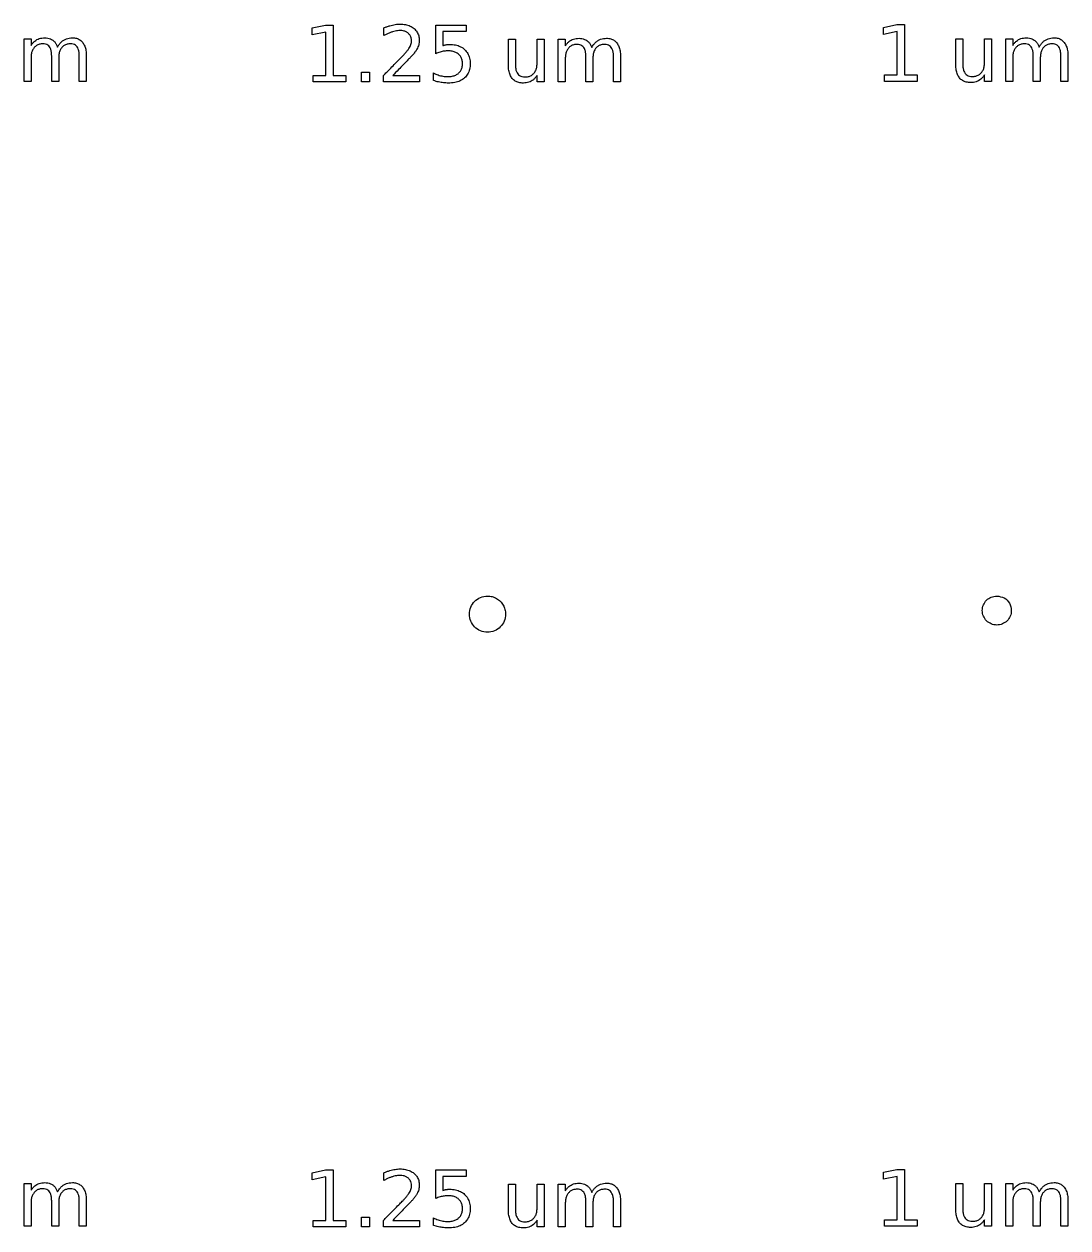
# Model space of a CAD drawing. Extents: x 1 to 50643, y 2 to 54380.
# Drawn here: x 48589 to 49610, y 25799 to 26976 of the extents above; entities that cross this region are included whole.
import ezdxf

# ---------------------------------------------------------------- set-up
doc = ezdxf.new("R2010")
doc.units = 0
doc.layers.add('Layer_1', color=7, linetype='CONTINUOUS')

msp = doc.modelspace()

# ---------------------------------------------------------------- linework, layer by layer
at = {"layer": 'Layer_1', "color": 7}
for points in [[(48871.886364, 26925.77228), (48884.163498, 26925.77228), (48884.163498, 26968.147079), (48870.807468, 26965.46894), (48870.807468, 26972.314392), (48884.089067, 26974.992531), (48891.604162, 26974.992531), (48891.604162, 26925.77228), (48903.881269, 26925.77228), (48903.881269, 26919.447876), (48871.886364, 26919.447876)], [(49430.339995, 26926.25417), (49442.617129, 26926.25417), (49442.617129, 26968.628968), (49429.261099, 26965.950829), (49429.261099, 26972.796282), (49442.542697, 26975.474421), (49450.057793, 26975.474421), (49450.057793, 26926.25417), (49462.3349, 26926.25417), (49462.3349, 26919.929766), (49430.339995, 26919.929766)], [(48919.060242, 26928.897495), (48926.910159, 26928.897495), (48926.910159, 26919.447876), (48919.060242, 26919.447876)], [(49042.315574, 26417.02762)], [(49540.122802, 26417.027622)], [(48871.886364, 25806.824073), (48884.163498, 25806.824073), (48884.163498, 25849.198872), (48870.807468, 25846.520733), (48870.807468, 25853.366186), (48884.089067, 25856.044325), (48891.604162, 25856.044325), (48891.604162, 25806.824073), (48903.881269, 25806.824073), (48903.881269, 25800.49967), (48871.886364, 25800.49967)], [(49430.339995, 25807.334309), (49442.617129, 25807.334309), (49442.617129, 25849.709108), (49429.261099, 25847.030969), (49429.261099, 25853.876422), (49442.542697, 25856.554561), (49450.057793, 25856.554561), (49450.057793, 25807.334309), (49462.3349, 25807.334309), (49462.3349, 25801.009906), (49430.339995, 25801.009906)], [(48919.060242, 25809.949289), (48926.910159, 25809.949289), (48926.910159, 25800.49967), (48919.060242, 25800.49967)]]:
    msp.add_lwpolyline(points, close=True, dxfattribs=at)
for points in [[(48941.08456, 26964.723812), (48941.08456, 26972.313312)], [(48991.830055, 26974.992531), (49021.33232, 26974.992531), (49021.33232, 26968.667858), (48998.712683, 26968.667858), (48998.712683, 26955.051465)], [(48991.830055, 26947.087242), (48991.830055, 26974.992531)], [(48596.278815, 26943.4793), (48596.278815, 26919.929766), (48589.396187, 26919.929766), (48589.396187, 26961.597504), (48596.278815, 26961.597504), (48596.278815, 26955.124075)], [(49062.776897, 26935.891703), (49062.776897, 26961.115614), (49069.622323, 26961.115614), (49069.622323, 26936.151958)], [(49090.828296, 26937.491297), (49090.828296, 26961.115614), (49097.673722, 26961.115614), (49097.673722, 26919.447876), (49090.828296, 26919.447876), (49090.828296, 26925.846792)], [(49118.395822, 26942.99741), (49118.395822, 26919.447876), (49111.513194, 26919.447876), (49111.513194, 26961.115614), (49118.395822, 26961.115614), (49118.395822, 26954.642185)], [(49500.059132, 26936.373593), (49500.059132, 26961.597504), (49506.904558, 26961.597504), (49506.904558, 26936.633848)], [(49528.110531, 26937.973187), (49528.110531, 26961.597504), (49534.955957, 26961.597504), (49534.955957, 26919.929766), (49528.110531, 26919.929766), (49528.110531, 26926.328682)], [(49555.678057, 26943.4793), (49555.678057, 26919.929766), (49548.795429, 26919.929766), (49548.795429, 26961.597504), (49555.678057, 26961.597504), (49555.678057, 26955.124075)], [(48623.251318, 26943.4793), (48623.251318, 26919.929766), (48616.36869, 26919.929766), (48616.36869, 26944.855896)], [(48622.097964, 26953.598994), (48622.098072, 26953.598724)], [(48650.223822, 26945.079164), (48650.223822, 26919.929766), (48643.341194, 26919.929766), (48643.341194, 26944.855896)], [(49145.368325, 26942.99741), (49145.368325, 26919.447876), (49138.485697, 26919.447876), (49138.485697, 26944.374006)], [(49144.214971, 26953.117104), (49144.215079, 26953.116834)], [(49172.340829, 26944.597274), (49172.340829, 26919.447876), (49165.458201, 26919.447876), (49165.458201, 26944.374006)], [(49582.65056, 26943.4793), (49582.65056, 26919.929766), (49575.767932, 26919.929766), (49575.767932, 26944.855896)], [(49581.497205, 26953.598994), (49581.497313, 26953.598724)], [(49609.623063, 26945.079164), (49609.623063, 26919.929766), (49602.740435, 26919.929766), (49602.740435, 26944.855896)], [(49062.776951, 26935.892513), (49062.776897, 26935.891703)], [(49500.059186, 26936.374403), (49500.059132, 26936.373593)], [(48949.753037, 26925.77228), (48975.981412, 26925.77228), (48975.981412, 26919.447876), (48940.712617, 26919.447876), (48940.712617, 26925.77228)], [(48949.752983, 26925.77039), (48949.753037, 26925.77228)], [(48989.486251, 26920.748879), (48989.486251, 26928.301123)], [(48941.08456, 25845.775606), (48941.08456, 25853.365106)], [(48991.830055, 25856.044325), (49021.33232, 25856.044325), (49021.33232, 25849.719651), (48998.712683, 25849.719651), (48998.712683, 25836.103259)], [(48991.830055, 25828.139035), (48991.830055, 25856.044325)], [(48596.278815, 25824.55944), (48596.278815, 25801.009906), (48589.396187, 25801.009906), (48589.396187, 25842.677644), (48596.278815, 25842.677644), (48596.278815, 25836.204215)], [(49062.776897, 25816.943497), (49062.776897, 25842.167408), (49069.622323, 25842.167408), (49069.622323, 25817.203751)], [(49090.828296, 25818.543091), (49090.828296, 25842.167408), (49097.673722, 25842.167408), (49097.673722, 25800.49967), (49090.828296, 25800.49967), (49090.828296, 25806.898586)], [(49118.395822, 25824.049204), (49118.395822, 25800.49967), (49111.513194, 25800.49967), (49111.513194, 25842.167408), (49118.395822, 25842.167408), (49118.395822, 25835.693979)], [(49500.059132, 25817.453733), (49500.059132, 25842.677644), (49506.904558, 25842.677644), (49506.904558, 25817.713988)], [(49528.110531, 25819.053327), (49528.110531, 25842.677644), (49534.955957, 25842.677644), (49534.955957, 25801.009906), (49528.110531, 25801.009906), (49528.110531, 25807.408822)], [(49555.678057, 25824.55944), (49555.678057, 25801.009906), (49548.795429, 25801.009906), (49548.795429, 25842.677644), (49555.678057, 25842.677644), (49555.678057, 25836.204215)], [(48622.097964, 25834.679134), (48622.098072, 25834.678864)], [(49144.214971, 25834.168897), (49144.215079, 25834.168627)], [(49581.497205, 25834.679134), (49581.497313, 25834.678864)], [(48623.251318, 25824.55944), (48623.251318, 25801.009906), (48616.36869, 25801.009906), (48616.36869, 25825.936036)], [(48650.223822, 25826.159304), (48650.223822, 25801.009906), (48643.341194, 25801.009906), (48643.341194, 25825.936036)], [(49062.776951, 25816.944307), (49062.776897, 25816.943497)], [(49145.368325, 25824.049204), (49145.368325, 25800.49967), (49138.485697, 25800.49967), (49138.485697, 25825.4258)], [(49172.340829, 25825.649068), (49172.340829, 25800.49967), (49165.458201, 25800.49967), (49165.458201, 25825.4258)], [(49500.059186, 25817.454543), (49500.059132, 25817.453733)], [(49582.65056, 25824.55944), (49582.65056, 25801.009906), (49575.767932, 25801.009906), (49575.767932, 25825.936036)], [(49609.623063, 25826.159304), (49609.623063, 25801.009906), (49602.740435, 25801.009906), (49602.740435, 25825.936036)], [(48949.753037, 25806.824073), (48975.981412, 25806.824073), (48975.981412, 25800.49967), (48940.712617, 25800.49967), (48940.712617, 25806.824073)], [(48949.752983, 25806.822183), (48949.753037, 25806.824073)], [(48989.486251, 25801.800673), (48989.486251, 25809.352917)]]:
    msp.add_lwpolyline(points, dxfattribs=at)
for points, knots in [([(48941.08456, 26972.313312), (48942.067785, 26972.694222), (48943.975039, 26973.433109), (48946.804511, 26974.360529), (48948.665846, 26974.836035), (48949.566944, 26975.066234)], [0, 0, 0, 0, 3.163082, 6.135724, 8.925285, 8.925285, 8.925285, 8.925285]), ([(48949.455337, 26968.44405), (48948.561603, 26968.137366), (48946.704794, 26967.500203), (48943.911774, 26966.243207), (48942.049853, 26965.242578), (48941.08456, 26964.723812)], [0, 0, 0, 0, 2.833572, 5.886987, 9.174231, 9.174231, 9.174231, 9.174231]), ([(48965.006334, 26966.881982), (48964.275606, 26967.444236), (48962.787853, 26968.588978), (48959.969372, 26969.491433), (48957.173827, 26969.740682), (48954.487189, 26969.571343), (48951.97959, 26969.165781), (48950.312379, 26968.689094), (48949.455337, 26968.44405)], [0, 0, 0, 0, 2.748358, 5.595618, 8.723705, 11.129257, 13.655285, 16.327463, 16.327463, 16.327463, 16.327463]), ([(48949.566944, 26975.066234), (48950.416122, 26975.250784), (48952.055646, 26975.607097), (48954.469671, 26975.919767), (48957.825722, 26976.069826), (48961.990833, 26975.72769), (48966.729123, 26974.309897), (48970.623131, 26971.884261), (48973.581944, 26968.629109), (48975.354988, 26964.588335), (48975.775323, 26960.902529), (48975.587919, 26957.909161), (48975.165069, 26955.711863), (48974.642931, 26954.328182), (48974.381629, 26953.635723)], [0, 0, 0, 0, 2.606213, 5.031865, 7.291224, 12.678166, 17.486793, 21.989451, 26.275697, 30.483742, 35.009053, 37.258332, 39.471536, 41.688698, 41.688698, 41.688698, 41.688698]), ([(48596.278815, 26955.124075), (48596.808371, 26955.921223), (48597.828955, 26957.457522), (48599.735141, 26959.372231), (48601.855038, 26960.853779), (48604.233313, 26961.881468), (48606.866465, 26962.480127), (48609.676913, 26962.672705), (48612.48905, 26962.446762), (48615.142774, 26961.703032), (48616.63731, 26960.759988), (48617.373127, 26960.295691)], [0, 0, 0, 0, 2.865467, 5.522456, 8.050769, 10.581133, 13.243192, 16.114991, 18.999323, 21.678932, 24.27766, 24.27766, 24.27766, 24.27766]), ([(48614.248047, 26953.747479), (48613.727132, 26954.331477), (48612.670468, 26955.516103), (48610.308657, 26956.47678), (48607.511463, 26956.755277), (48604.499266, 26956.416308), (48601.544695, 26955.223376), (48600.09382, 26953.794198), (48599.366693, 26953.077944)], [0, 0, 0, 0, 2.321251, 4.708604, 7.422985, 10.704427, 13.726631, 16.762952, 16.762952, 16.762952, 16.762952]), ([(48617.373127, 26960.295691), (48618.050308, 26959.733949), (48619.430788, 26958.588801), (48621.026296, 26956.274894), (48621.731641, 26954.513683), (48622.097964, 26953.598994)], [0, 0, 0, 0, 2.630454, 5.36236, 8.314264, 8.314264, 8.314264, 8.314264]), ([(48622.098072, 26953.598724), (48622.675426, 26954.555643), (48623.779905, 26956.386231), (48625.857574, 26958.69478), (48628.168537, 26960.481686), (48630.756476, 26961.726577), (48633.612266, 26962.45489), (48636.960674, 26962.708361), (48640.574159, 26962.315602), (48644.168717, 26960.772477), (48645.847749, 26958.943122), (48646.689488, 26958.026022)], [0, 0, 0, 0, 3.346831, 6.402488, 9.257338, 12.058253, 14.954825, 18.048201, 22.090009, 25.769351, 29.468234, 29.468234, 29.468234, 29.468234]), ([(48643.341194, 26944.855896), (48643.304961, 26946.076643), (48643.238543, 26948.31434), (48642.557112, 26951.351107), (48641.38535, 26953.759062), (48639.626453, 26955.490779), (48637.329646, 26956.482672), (48634.529535, 26956.751307), (48631.505881, 26956.4274), (48628.562821, 26955.221414), (48626.19708, 26953.181946), (48624.461048, 26950.467994), (48623.413802, 26947.143804), (48623.307578, 26944.748137), (48623.251318, 26943.4793)], [0, 0, 0, 0, 3.657612, 6.704603, 9.268965, 11.584276, 13.948975, 16.622318, 19.944304, 22.984487, 26.013613, 29.163318, 32.536177, 36.334097, 36.334097, 36.334097, 36.334097]), ([(48646.689488, 26958.026022), (48647.406152, 26956.903224), (48648.929432, 26954.516697), (48650.02855, 26950.026594), (48650.15559, 26946.807888), (48650.223822, 26945.079164)], [0, 0, 0, 0, 3.97465, 8.448185, 13.638518, 13.638518, 13.638518, 13.638518]), ([(48966.680576, 26954.121406), (48966.969263, 26954.737797), (48967.528413, 26955.931665), (48968.017073, 26957.807109), (48968.210307, 26959.984296), (48967.920337, 26962.405444), (48966.86896, 26964.953307), (48965.631771, 26966.234366), (48965.006334, 26966.881982)], [0, 0, 0, 0, 2.038643, 3.948585, 5.778561, 8.569873, 11.191537, 13.871851, 13.871851, 13.871851, 13.871851]), ([(48998.712683, 26955.051465), (48999.075193, 26955.168666), (48999.794526, 26955.401229), (49000.888012, 26955.675335), (49001.621942, 26955.805044), (49001.986573, 26955.869485)], [0, 0, 0, 0, 1.142777, 2.267623, 3.378248, 3.378248, 3.378248, 3.378248]), ([(49001.986573, 26955.869485), (49002.349704, 26955.928972), (49003.073375, 26956.04752), (49004.167344, 26956.144833), (49006.82862, 26956.21378), (49010.874964, 26955.85079), (49015.974035, 26954.160041), (49020.132508, 26951.264418), (49023.247542, 26947.370348), (49025.089265, 26942.559222), (49025.605134, 26937.218543), (49025.072796, 26931.880261), (49023.244058, 26926.933006), (49020.967441, 26924.510842), (49019.844198, 26923.315789)], [0, 0, 0, 0, 1.103656, 2.199433, 3.29127, 9.089658, 14.286084, 19.22862, 24.080149, 29.024392, 34.460739, 40.030452, 45.039162, 49.917021, 49.917021, 49.917021, 49.917021]), ([(49118.395822, 26954.642185), (49118.925378, 26955.439333), (49119.945962, 26956.975632), (49121.852148, 26958.890341), (49123.972046, 26960.37189), (49126.350325, 26961.39958), (49128.983486, 26961.998237), (49131.793937, 26962.190815), (49134.606072, 26961.964872), (49137.259786, 26961.221141), (49138.754318, 26960.278098), (49139.490134, 26959.813801)], [0, 0, 0, 0, 2.865467, 5.522456, 8.050769, 10.581136, 13.243204, 16.115017, 18.999335, 21.678935, 24.27766, 24.27766, 24.27766, 24.27766]), ([(49136.365054, 26953.265589), (49135.84414, 26953.849587), (49134.787479, 26955.034212), (49132.425679, 26955.99489), (49129.628487, 26956.273387), (49126.616287, 26955.934419), (49123.661706, 26954.741488), (49122.210828, 26953.312309), (49121.4837, 26952.596055)], [0, 0, 0, 0, 2.321249, 4.708593, 7.42296, 10.704416, 13.726629, 16.762952, 16.762952, 16.762952, 16.762952]), ([(49139.490134, 26959.813801), (49140.16732, 26959.25206), (49141.547806, 26958.106915), (49143.143317, 26955.793006), (49143.848653, 26954.031794), (49144.214971, 26953.117104)], [0, 0, 0, 0, 2.630463, 5.362369, 8.314268, 8.314268, 8.314268, 8.314268]), ([(49144.215079, 26953.116834), (49144.792478, 26954.073751), (49145.897034, 26955.904317), (49147.974691, 26958.212848), (49150.28556, 26959.999836), (49152.873502, 26961.244679), (49155.729294, 26961.973001), (49159.077704, 26962.22647), (49162.691185, 26961.833711), (49166.28574, 26960.290584), (49167.964778, 26958.461232), (49168.806522, 26957.544132)], [0, 0, 0, 0, 3.346896, 6.402553, 9.257308, 12.058236, 14.954818, 18.048196, 22.089992, 25.769334, 29.468226, 29.468226, 29.468226, 29.468226]), ([(49165.458201, 26944.374006), (49165.421968, 26945.594753), (49165.35555, 26947.83245), (49164.674119, 26950.869217), (49163.502357, 26953.277171), (49161.743465, 26955.008887), (49159.446667, 26956.000781), (49156.646559, 26956.269417), (49153.622903, 26955.945511), (49150.679833, 26954.739526), (49148.314087, 26952.700057), (49146.578056, 26949.986104), (49145.530809, 26946.661914), (49145.424585, 26944.266248), (49145.368325, 26942.99741)], [0, 0, 0, 0, 3.657612, 6.704603, 9.268965, 11.584273, 13.948965, 16.622292, 19.944293, 22.984484, 26.013613, 29.163319, 32.536177, 36.334097, 36.334097, 36.334097, 36.334097]), ([(49168.806522, 26957.544132), (49169.52318, 26956.421333), (49171.04645, 26954.034804), (49172.145558, 26949.544703), (49172.272598, 26946.325998), (49172.340829, 26944.597274)], [0, 0, 0, 0, 3.974643, 8.448175, 13.638508, 13.638508, 13.638508, 13.638508]), ([(49555.678057, 26955.124075), (49556.207612, 26955.921223), (49557.228196, 26957.457522), (49559.134382, 26959.372231), (49561.25428, 26960.85378), (49563.632559, 26961.88147), (49566.26572, 26962.480127), (49569.076172, 26962.672705), (49571.888306, 26962.446762), (49574.54202, 26961.703031), (49576.036553, 26960.759988), (49576.772369, 26960.295691)], [0, 0, 0, 0, 2.865467, 5.522456, 8.050769, 10.581136, 13.243204, 16.115017, 18.999335, 21.678935, 24.27766, 24.27766, 24.27766, 24.27766]), ([(49573.647289, 26953.747479), (49573.126375, 26954.331477), (49572.069714, 26955.516101), (49569.707914, 26956.47678), (49566.910722, 26956.755277), (49563.898522, 26956.416308), (49560.943941, 26955.223378), (49559.493063, 26953.794198), (49558.765935, 26953.077944)], [0, 0, 0, 0, 2.321249, 4.708593, 7.42296, 10.704416, 13.726629, 16.762952, 16.762952, 16.762952, 16.762952]), ([(49576.772369, 26960.295691), (49577.449554, 26959.73395), (49578.830041, 26958.588804), (49580.425551, 26956.274896), (49581.130887, 26954.513684), (49581.497205, 26953.598994)], [0, 0, 0, 0, 2.630463, 5.362369, 8.314268, 8.314268, 8.314268, 8.314268]), ([(49581.497313, 26953.598724), (49582.074668, 26954.555643), (49583.179146, 26956.386231), (49585.256816, 26958.69478), (49587.567782, 26960.48169), (49590.155732, 26961.726575), (49593.01153, 26962.45489), (49596.359938, 26962.708361), (49599.97342, 26962.315601), (49603.567974, 26960.772474), (49605.247013, 26958.943122), (49606.088757, 26958.026022)], [0, 0, 0, 0, 3.346831, 6.402488, 9.257338, 12.058267, 14.954848, 18.048226, 22.090022, 25.769364, 29.468256, 29.468256, 29.468256, 29.468256]), ([(49602.740435, 26944.855896), (49602.704202, 26946.076643), (49602.637785, 26948.314339), (49601.956354, 26951.351107), (49600.784591, 26953.759061), (49599.025699, 26955.490777), (49596.728902, 26956.482671), (49593.928793, 26956.751307), (49590.905137, 26956.427401), (49587.962067, 26955.221416), (49585.596322, 26953.181947), (49583.86029, 26950.467994), (49582.813044, 26947.143804), (49582.70682, 26944.748137), (49582.65056, 26943.4793)], [0, 0, 0, 0, 3.657612, 6.704603, 9.268965, 11.584273, 13.948965, 16.622292, 19.944293, 22.984484, 26.013613, 29.163319, 32.536177, 36.334097, 36.334097, 36.334097, 36.334097]), ([(49606.088757, 26958.026022), (49606.805415, 26956.903223), (49608.328685, 26954.516694), (49609.427793, 26950.026593), (49609.554832, 26946.807888), (49609.623063, 26945.079164)], [0, 0, 0, 0, 3.974643, 8.448175, 13.638508, 13.638508, 13.638508, 13.638508]), ([(48599.366693, 26953.077944), (48598.744034, 26952.226707), (48597.456207, 26950.466116), (48596.451779, 26947.117728), (48596.338668, 26944.73836), (48596.278815, 26943.4793)], [0, 0, 0, 0, 3.146235, 6.507269, 10.284576, 10.284576, 10.284576, 10.284576]), ([(48616.36869, 26944.855896), (48616.32769, 26946.078746), (48616.252688, 26948.315715), (48615.629372, 26951.392155), (48614.680379, 26953.010301), (48614.248047, 26953.747479)], [0, 0, 0, 0, 3.674136, 6.721127, 9.270793, 9.270793, 9.270793, 9.270793]), ([(48952.357284, 26937.640323), (48953.799891, 26939.10363), (48956.287138, 26941.626567), (48959.406417, 26944.821186), (48961.035219, 26946.596878), (48961.65812, 26947.275953)], [0, 0, 0, 0, 6.164697, 10.628762, 13.393119, 13.393119, 13.393119, 13.393119]), ([(48961.65812, 26947.275953), (48962.388746, 26948.121461), (48963.736071, 26949.680638), (48965.450143, 26951.949499), (48966.298059, 26953.446204), (48966.680576, 26954.121406)], [0, 0, 0, 0, 3.352918, 6.18302, 8.509109, 8.509109, 8.509109, 8.509109]), ([(48969.731197, 26946.418247), (48969.375601, 26946.025592), (48968.378139, 26944.924179), (48966.394279, 26942.851734), (48964.773844, 26941.165168), (48963.815858, 26940.168086)], [0, 0, 0, 0, 1.589175, 4.457697, 8.605949, 8.605949, 8.605949, 8.605949]), ([(48974.381629, 26953.635723), (48974.037624, 26952.907937), (48973.285518, 26951.316763), (48971.692177, 26948.918555), (48970.417358, 26947.293122), (48969.731197, 26946.418247)], [0, 0, 0, 0, 2.412484, 5.274467, 8.610489, 8.610489, 8.610489, 8.610489]), ([(48989.486251, 26928.301123), (48990.232342, 26927.917094), (48991.713249, 26927.154839), (48994.033075, 26926.25492), (48996.403231, 26925.548261), (48998.846195, 26925.050408), (49001.372768, 26924.756891), (49004.423765, 26924.632113), (49007.835927, 26924.893346), (49011.35709, 26926.019604), (49014.234279, 26927.934111), (49016.395958, 26930.522035), (49017.67674, 26933.733254), (49018.031356, 26937.266362), (49017.676738, 26940.799424), (49016.395937, 26944.010602), (49014.234279, 26946.598282), (49011.357053, 26948.513566), (49007.836084, 26949.636602), (49004.623895, 26949.893717), (49001.944466, 26949.789051), (48999.928143, 26949.572953), (48998.599359, 26949.305754), (48997.931406, 26949.171438)], [0, 0, 0, 0, 2.515932, 4.993842, 7.451539, 9.928283, 12.463268, 15.073526, 19.084373, 22.664773, 26.040019, 29.316739, 32.626046, 36.25072, 39.875245, 43.184468, 46.461165, 49.836412, 53.416811, 57.427659, 59.438018, 61.459358, 63.502485, 63.502485, 63.502485, 63.502485]), ([(48997.931406, 26949.171438), (48997.261832, 26949.004552), (48995.896909, 26948.664355), (48993.858588, 26947.962415), (48992.515374, 26947.38291), (48991.830055, 26947.087242)], [0, 0, 0, 0, 2.069507, 4.218676, 6.457431, 6.457431, 6.457431, 6.457431]), ([(49121.4837, 26952.596055), (49120.861041, 26951.744817), (49119.573214, 26949.984226), (49118.568786, 26946.635838), (49118.455675, 26944.256471), (49118.395822, 26942.99741)], [0, 0, 0, 0, 3.146235, 6.507269, 10.284576, 10.284576, 10.284576, 10.284576]), ([(49138.485697, 26944.374006), (49138.444697, 26945.596856), (49138.369695, 26947.833825), (49137.746379, 26950.910265), (49136.797386, 26952.528411), (49136.365054, 26953.265589)], [0, 0, 0, 0, 3.674136, 6.721127, 9.270793, 9.270793, 9.270793, 9.270793]), ([(49558.765935, 26953.077944), (49558.143276, 26952.226707), (49556.855449, 26950.466116), (49555.851021, 26947.117728), (49555.73791, 26944.73836), (49555.678057, 26943.4793)], [0, 0, 0, 0, 3.146235, 6.507269, 10.284576, 10.284576, 10.284576, 10.284576]), ([(49575.767932, 26944.855896), (49575.726932, 26946.078746), (49575.65193, 26948.315715), (49575.028613, 26951.392155), (49574.079621, 26953.010301), (49573.647289, 26953.747479)], [0, 0, 0, 0, 3.674136, 6.721127, 9.270793, 9.270793, 9.270793, 9.270793]), ([(48940.712617, 26925.77228), (48941.776731, 26926.868713), (48944.127482, 26929.290862), (48948.011568, 26933.244472), (48950.833829, 26936.099293), (48952.357284, 26937.640323)], [0, 0, 0, 0, 4.583716, 10.125965, 16.626827, 16.626827, 16.626827, 16.626827]), ([(48963.815858, 26940.168086), (48962.556905, 26938.873793), (48959.738736, 26935.976515), (48955.049842, 26931.178509), (48951.619046, 26927.675649), (48949.752983, 26925.77039)], [0, 0, 0, 0, 5.416769, 12.125454, 20.126069, 20.126069, 20.126069, 20.126069]), ([(49085.024564, 26920.191924), (49084.268339, 26919.824532), (49082.726253, 26919.07535), (49080.128569, 26918.495062), (49076.853712, 26918.273356), (49073.1178, 26918.63484), (49069.287418, 26920.137937), (49066.281231, 26922.756117), (49064.190479, 26926.358924), (49062.963144, 26930.850514), (49062.842142, 26934.127175), (49062.776951, 26935.892513)], [0, 0, 0, 0, 2.515219, 5.129008, 7.918347, 12.348616, 16.275096, 20.064312, 24.07324, 28.599235, 33.885937, 33.885937, 33.885937, 33.885937]), ([(49069.622323, 26936.151958), (49069.666681, 26934.944767), (49069.748497, 26932.718156), (49070.447462, 26929.634014), (49071.459965, 26928.011812), (49071.928978, 26927.260375)], [0, 0, 0, 0, 3.625967, 6.687936, 9.3303, 9.3303, 9.3303, 9.3303]), ([(49087.591609, 26927.855667), (49088.243708, 26928.705875), (49089.587248, 26930.457585), (49090.647434, 26933.828616), (49090.765753, 26936.224725), (49090.828296, 26937.491297)], [0, 0, 0, 0, 3.19546, 6.5837, 10.383001, 10.383001, 10.383001, 10.383001]), ([(49522.306799, 26920.673814), (49521.550574, 26920.306422), (49520.008488, 26919.55724), (49517.410803, 26918.976952), (49514.135947, 26918.755246), (49510.400035, 26919.11673), (49506.569652, 26920.619827), (49503.563466, 26923.238007), (49501.472713, 26926.840814), (49500.245378, 26931.332404), (49500.124377, 26934.609065), (49500.059186, 26936.374403)], [0, 0, 0, 0, 2.515219, 5.129008, 7.918347, 12.348616, 16.275096, 20.064312, 24.07324, 28.599235, 33.885937, 33.885937, 33.885937, 33.885937]), ([(49506.904558, 26936.633848), (49506.948916, 26935.426657), (49507.030732, 26933.200046), (49507.729696, 26930.115904), (49508.7422, 26928.493702), (49509.211213, 26927.742264)], [0, 0, 0, 0, 3.625967, 6.687936, 9.3303, 9.3303, 9.3303, 9.3303]), ([(49524.873844, 26928.337556), (49525.525943, 26929.187765), (49526.869483, 26930.939475), (49527.929668, 26934.310506), (49528.047988, 26936.706615), (49528.110531, 26937.973187)], [0, 0, 0, 0, 3.19546, 6.5837, 10.383001, 10.383001, 10.383001, 10.383001]), ([(48996.964117, 26918.964353), (48996.151008, 26919.110806), (48994.497105, 26919.408696), (48992.001948, 26920.007904), (48990.334367, 26920.499075), (48989.486251, 26920.748879)], [0, 0, 0, 0, 2.478238, 5.040855, 7.69306, 7.69306, 7.69306, 7.69306]), ([(49019.844198, 26923.315789), (49018.479876, 26922.313125), (49015.62812, 26920.21732), (49010.128544, 26918.678563), (49005.420071, 26918.305701), (49001.744689, 26918.414479), (48999.359262, 26918.608045), (48997.767713, 26918.844808), (48996.964117, 26918.964353)], [0, 0, 0, 0, 5.043738, 10.542604, 16.829258, 19.178134, 21.56744, 24.00418, 24.00418, 24.00418, 24.00418]), ([(49071.928978, 26927.260375), (49072.492365, 26926.668627), (49073.637772, 26925.465558), (49076.118833, 26924.498159), (49079.055298, 26924.214886), (49082.205771, 26924.550142), (49085.299368, 26925.712863), (49086.831428, 26927.145043), (49087.591609, 26927.855667)], [0, 0, 0, 0, 2.42579, 4.931814, 7.769833, 11.227324, 14.3707, 17.46644, 17.46644, 17.46644, 17.46644]), ([(49090.828296, 26925.846792), (49090.266761, 26925.057603), (49089.182854, 26923.534268), (49087.232206, 26921.599145), (49085.747987, 26920.653056), (49085.024564, 26920.191924)], [0, 0, 0, 0, 2.903556, 5.604602, 8.172962, 8.172962, 8.172962, 8.172962]), ([(49509.211213, 26927.742264), (49509.774599, 26927.150516), (49510.920007, 26925.947448), (49513.401067, 26924.980049), (49516.337533, 26924.696775), (49519.488006, 26925.032032), (49522.581603, 26926.194752), (49524.113663, 26927.626933), (49524.873844, 26928.337556)], [0, 0, 0, 0, 2.42579, 4.931814, 7.769833, 11.227324, 14.3707, 17.46644, 17.46644, 17.46644, 17.46644]), ([(49528.110531, 26926.328682), (49527.548996, 26925.539493), (49526.465089, 26924.016158), (49524.514441, 26922.081035), (49523.030222, 26921.134946), (49522.306799, 26920.673814)], [0, 0, 0, 0, 2.903556, 5.604602, 8.172962, 8.172962, 8.172962, 8.172962]), ([(49042.315574, 26417.02762), (49039.98259, 26416.758412), (49035.35816, 26416.224789), (49029.465025, 26412.1313), (49025.516326, 26406.278441), (49024.140066, 26399.306478), (49025.522787, 26392.357996), (49029.457979, 26386.453079), (49035.362044, 26382.518045), (49042.313461, 26381.135302), (49049.274109, 26382.511389), (49055.168904, 26386.4609), (49059.107455, 26392.351241), (49060.34116, 26398.541162), (49059.623987, 26403.948429), (49057.834638, 26408.269762), (49054.987753, 26411.98711), (49051.275112, 26414.815376), (49046.953777, 26416.674281), (49043.865918, 26416.909515), (49042.315574, 26417.02762)], [0, 0, 0, 0, 6.954052, 13.784286, 20.738376, 27.692481, 34.522753, 41.476843, 48.43091, 55.261129, 62.21518, 69.169248, 75.999504, 82.95361, 87.591392, 92.190791, 96.828559, 101.466318, 106.065689, 110.703434, 110.703434, 110.703434, 110.703434]), ([(49540.122802, 26417.027622), (49538.256415, 26416.812259), (49534.556878, 26416.385366), (49529.84237, 26413.110613), (49526.683406, 26408.42837), (49525.582394, 26402.850847), (49526.688574, 26397.292109), (49529.836736, 26392.568218), (49534.559976, 26389.420236), (49540.121144, 26388.314022), (49545.689498, 26389.415008), (49550.405916, 26392.574096), (49553.554612, 26397.288108), (49554.798433, 26403.475853), (49552.965414, 26410.23062), (49547.543836, 26415.869848), (49542.621181, 26416.637844), (49540.122802, 26417.027622)], [0, 0, 0, 0, 5.563239, 11.02741, 16.590644, 22.153876, 27.618043, 33.181277, 38.744514, 44.208687, 49.771926, 55.335163, 60.799331, 66.362563, 73.773156, 80.963958, 88.374559, 88.374559, 88.374559, 88.374559]), ([(48941.08456, 25853.365106), (48942.067785, 25853.746016), (48943.975039, 25854.484902), (48946.804511, 25855.412323), (48948.665846, 25855.887829), (48949.566944, 25856.118027)], [0, 0, 0, 0, 3.163082, 6.135724, 8.925285, 8.925285, 8.925285, 8.925285]), ([(48965.006334, 25847.933775), (48964.275606, 25848.49603), (48962.787853, 25849.640772), (48959.969372, 25850.543226), (48957.173827, 25850.792476), (48954.487189, 25850.623137), (48951.97959, 25850.217575), (48950.312379, 25849.740888), (48949.455337, 25849.495843)], [0, 0, 0, 0, 2.748358, 5.595618, 8.723705, 11.129257, 13.655285, 16.327463, 16.327463, 16.327463, 16.327463]), ([(48949.566944, 25856.118027), (48950.416122, 25856.302577), (48952.055646, 25856.658891), (48954.469671, 25856.971561), (48957.825722, 25857.121619), (48961.990833, 25856.779483), (48966.729123, 25855.361691), (48970.623131, 25852.936055), (48973.581944, 25849.680902), (48975.354988, 25845.640128), (48975.775323, 25841.954323), (48975.587919, 25838.960954), (48975.165069, 25836.763657), (48974.642931, 25835.379976), (48974.381629, 25834.687517)], [0, 0, 0, 0, 2.606213, 5.031865, 7.291224, 12.678166, 17.486793, 21.989451, 26.275697, 30.483742, 35.009053, 37.258332, 39.471536, 41.688698, 41.688698, 41.688698, 41.688698]), ([(48596.278815, 25836.204215), (48596.808371, 25837.001363), (48597.828955, 25838.537662), (48599.735141, 25840.452371), (48601.855038, 25841.933919), (48604.233313, 25842.961608), (48606.866465, 25843.560267), (48609.676913, 25843.752845), (48612.48905, 25843.526902), (48615.142774, 25842.783172), (48616.63731, 25841.840128), (48617.373127, 25841.375831)], [0, 0, 0, 0, 2.865467, 5.522456, 8.050769, 10.581133, 13.243192, 16.114991, 18.999323, 21.678932, 24.27766, 24.27766, 24.27766, 24.27766]), ([(48617.373127, 25841.375831), (48618.050308, 25840.814089), (48619.430788, 25839.668941), (48621.026296, 25837.355033), (48621.731641, 25835.593823), (48622.097964, 25834.679134)], [0, 0, 0, 0, 2.630454, 5.36236, 8.314264, 8.314264, 8.314264, 8.314264]), ([(48622.098072, 25834.678864), (48622.675426, 25835.635783), (48623.779905, 25837.466371), (48625.857574, 25839.77492), (48628.168537, 25841.561826), (48630.756476, 25842.806717), (48633.612266, 25843.53503), (48636.960674, 25843.788501), (48640.574159, 25843.395742), (48644.168717, 25841.852617), (48645.847749, 25840.023262), (48646.689488, 25839.106162)], [0, 0, 0, 0, 3.346831, 6.402488, 9.257338, 12.058253, 14.954825, 18.048201, 22.090009, 25.769351, 29.468234, 29.468234, 29.468234, 29.468234]), ([(48646.689488, 25839.106162), (48647.406152, 25837.983364), (48648.929432, 25835.596837), (48650.02855, 25831.106734), (48650.15559, 25827.888028), (48650.223822, 25826.159304)], [0, 0, 0, 0, 3.97465, 8.448185, 13.638518, 13.638518, 13.638518, 13.638518]), ([(48949.455337, 25849.495843), (48948.561603, 25849.189159), (48946.704794, 25848.551997), (48943.911774, 25847.295001), (48942.049853, 25846.294371), (48941.08456, 25845.775606)], [0, 0, 0, 0, 2.833572, 5.886987, 9.174231, 9.174231, 9.174231, 9.174231]), ([(48966.680576, 25835.173199), (48966.969263, 25835.78959), (48967.528413, 25836.983458), (48968.017073, 25838.858902), (48968.210307, 25841.036089), (48967.920337, 25843.457237), (48966.86896, 25846.0051), (48965.631771, 25847.28616), (48965.006334, 25847.933775)], [0, 0, 0, 0, 2.038643, 3.948585, 5.778561, 8.569873, 11.191537, 13.871851, 13.871851, 13.871851, 13.871851]), ([(49118.395822, 25835.693979), (49118.925378, 25836.491127), (49119.945962, 25838.027426), (49121.852148, 25839.942135), (49123.972046, 25841.423684), (49126.350325, 25842.451373), (49128.983486, 25843.05003), (49131.793937, 25843.242609), (49134.606072, 25843.016665), (49137.259786, 25842.272934), (49138.754318, 25841.329891), (49139.490134, 25840.865594)], [0, 0, 0, 0, 2.865467, 5.522456, 8.050769, 10.581136, 13.243204, 16.115017, 18.999335, 21.678935, 24.27766, 24.27766, 24.27766, 24.27766]), ([(49139.490134, 25840.865594), (49140.16732, 25840.303854), (49141.547806, 25839.158708), (49143.143317, 25836.844799), (49143.848653, 25835.083587), (49144.214971, 25834.168897)], [0, 0, 0, 0, 2.630463, 5.362369, 8.314268, 8.314268, 8.314268, 8.314268]), ([(49144.215079, 25834.168627), (49144.792478, 25835.125545), (49145.897034, 25836.956111), (49147.974691, 25839.264642), (49150.28556, 25841.051629), (49152.873502, 25842.296473), (49155.729294, 25843.024795), (49159.077704, 25843.278264), (49162.691185, 25842.885505), (49166.28574, 25841.342378), (49167.964778, 25839.513025), (49168.806522, 25838.595926)], [0, 0, 0, 0, 3.346896, 6.402553, 9.257308, 12.058236, 14.954818, 18.048196, 22.089992, 25.769334, 29.468226, 29.468226, 29.468226, 29.468226]), ([(49168.806522, 25838.595926), (49169.52318, 25837.473127), (49171.04645, 25835.086598), (49172.145558, 25830.596497), (49172.272598, 25827.377791), (49172.340829, 25825.649068)], [0, 0, 0, 0, 3.974643, 8.448175, 13.638508, 13.638508, 13.638508, 13.638508]), ([(49555.678057, 25836.204215), (49556.207612, 25837.001363), (49557.228196, 25838.537662), (49559.134382, 25840.452371), (49561.25428, 25841.93392), (49563.632559, 25842.96161), (49566.26572, 25843.560267), (49569.076172, 25843.752845), (49571.888306, 25843.526902), (49574.54202, 25842.783171), (49576.036553, 25841.840128), (49576.772369, 25841.375831)], [0, 0, 0, 0, 2.865467, 5.522456, 8.050769, 10.581136, 13.243204, 16.115017, 18.999335, 21.678935, 24.27766, 24.27766, 24.27766, 24.27766]), ([(49576.772369, 25841.375831), (49577.449554, 25840.81409), (49578.830041, 25839.668944), (49580.425551, 25837.355036), (49581.130887, 25835.593824), (49581.497205, 25834.679134)], [0, 0, 0, 0, 2.630463, 5.362369, 8.314268, 8.314268, 8.314268, 8.314268]), ([(49581.497313, 25834.678864), (49582.074668, 25835.635783), (49583.179146, 25837.466371), (49585.256816, 25839.77492), (49587.567782, 25841.56183), (49590.155732, 25842.806715), (49593.01153, 25843.53503), (49596.359938, 25843.788501), (49599.97342, 25843.395741), (49603.567974, 25841.852614), (49605.247013, 25840.023262), (49606.088757, 25839.106162)], [0, 0, 0, 0, 3.346831, 6.402488, 9.257338, 12.058267, 14.954848, 18.048226, 22.090022, 25.769364, 29.468256, 29.468256, 29.468256, 29.468256]), ([(49606.088757, 25839.106162), (49606.805415, 25837.983363), (49608.328685, 25835.596834), (49609.427793, 25831.106733), (49609.554832, 25827.888028), (49609.623063, 25826.159304)], [0, 0, 0, 0, 3.974643, 8.448175, 13.638508, 13.638508, 13.638508, 13.638508]), ([(48599.366693, 25834.158084), (48598.744034, 25833.306847), (48597.456207, 25831.546256), (48596.451779, 25828.197868), (48596.338668, 25825.8185), (48596.278815, 25824.55944)], [0, 0, 0, 0, 3.146235, 6.507269, 10.284576, 10.284576, 10.284576, 10.284576]), ([(48614.248047, 25834.827619), (48613.727132, 25835.411617), (48612.670468, 25836.596243), (48610.308657, 25837.55692), (48607.511463, 25837.835417), (48604.499266, 25837.496448), (48601.544695, 25836.303516), (48600.09382, 25834.874338), (48599.366693, 25834.158084)], [0, 0, 0, 0, 2.321251, 4.708604, 7.422985, 10.704427, 13.726631, 16.762952, 16.762952, 16.762952, 16.762952]), ([(48616.36869, 25825.936036), (48616.32769, 25827.158886), (48616.252688, 25829.395855), (48615.629372, 25832.472295), (48614.680379, 25834.090441), (48614.248047, 25834.827619)], [0, 0, 0, 0, 3.674136, 6.721127, 9.270793, 9.270793, 9.270793, 9.270793]), ([(48643.341194, 25825.936036), (48643.304961, 25827.156783), (48643.238543, 25829.39448), (48642.557112, 25832.431247), (48641.38535, 25834.839202), (48639.626453, 25836.570919), (48637.329646, 25837.562812), (48634.529535, 25837.831447), (48631.505881, 25837.50754), (48628.562821, 25836.301554), (48626.19708, 25834.262086), (48624.461048, 25831.548134), (48623.413802, 25828.223944), (48623.307578, 25825.828277), (48623.251318, 25824.55944)], [0, 0, 0, 0, 3.657612, 6.704603, 9.268965, 11.584276, 13.948975, 16.622318, 19.944304, 22.984487, 26.013613, 29.163318, 32.536177, 36.334097, 36.334097, 36.334097, 36.334097]), ([(48952.357284, 25818.692116), (48953.799891, 25820.155423), (48956.287138, 25822.67836), (48959.406417, 25825.87298), (48961.035219, 25827.648671), (48961.65812, 25828.327747)], [0, 0, 0, 0, 6.164697, 10.628762, 13.393119, 13.393119, 13.393119, 13.393119]), ([(48961.65812, 25828.327747), (48962.388746, 25829.173255), (48963.736071, 25830.732432), (48965.450143, 25833.001292), (48966.298059, 25834.497997), (48966.680576, 25835.173199)], [0, 0, 0, 0, 3.352918, 6.18302, 8.509109, 8.509109, 8.509109, 8.509109]), ([(48969.731197, 25827.47004), (48969.375601, 25827.077385), (48968.378139, 25825.975973), (48966.394279, 25823.903527), (48964.773844, 25822.216962), (48963.815858, 25821.21988)], [0, 0, 0, 0, 1.589175, 4.457697, 8.605949, 8.605949, 8.605949, 8.605949]), ([(48974.381629, 25834.687517), (48974.037624, 25833.959731), (48973.285518, 25832.368557), (48971.692177, 25829.970349), (48970.417358, 25828.344916), (48969.731197, 25827.47004)], [0, 0, 0, 0, 2.412484, 5.274467, 8.610489, 8.610489, 8.610489, 8.610489]), ([(48989.486251, 25809.352917), (48990.232342, 25808.968888), (48991.713249, 25808.206633), (48994.033075, 25807.306714), (48996.403231, 25806.600054), (48998.846195, 25806.102202), (49001.372768, 25805.808685), (49004.423765, 25805.683907), (49007.835927, 25805.945139), (49011.35709, 25807.071398), (49014.234279, 25808.985904), (49016.395958, 25811.573828), (49017.67674, 25814.785048), (49018.031356, 25818.318156), (49017.676738, 25821.851218), (49016.395937, 25825.062395), (49014.234279, 25827.650075), (49011.357053, 25829.56536), (49007.836084, 25830.688396), (49004.623895, 25830.94551), (49001.944466, 25830.840845), (48999.928143, 25830.624747), (48998.599359, 25830.357548), (48997.931406, 25830.223232)], [0, 0, 0, 0, 2.515932, 4.993842, 7.451539, 9.928283, 12.463268, 15.073526, 19.084373, 22.664773, 26.040019, 29.316739, 32.626046, 36.25072, 39.875245, 43.184468, 46.461165, 49.836412, 53.416811, 57.427659, 59.438018, 61.459358, 63.502485, 63.502485, 63.502485, 63.502485]), ([(48997.931406, 25830.223232), (48997.261832, 25830.056345), (48995.896909, 25829.716148), (48993.858588, 25829.014209), (48992.515374, 25828.434704), (48991.830055, 25828.139035)], [0, 0, 0, 0, 2.069507, 4.218676, 6.457431, 6.457431, 6.457431, 6.457431]), ([(48998.712683, 25836.103259), (48999.075193, 25836.22046), (48999.794526, 25836.453022), (49000.888012, 25836.727129), (49001.621942, 25836.856837), (49001.986573, 25836.921279)], [0, 0, 0, 0, 1.142777, 2.267623, 3.378248, 3.378248, 3.378248, 3.378248]), ([(49001.986573, 25836.921279), (49002.349704, 25836.980765), (49003.073375, 25837.099314), (49004.167344, 25837.196627), (49006.82862, 25837.265574), (49010.874964, 25836.902584), (49015.974035, 25835.211835), (49020.132508, 25832.316211), (49023.247542, 25828.422142), (49025.089265, 25823.611015), (49025.605134, 25818.270336), (49025.072796, 25812.932055), (49023.244058, 25807.9848), (49020.967441, 25805.562636), (49019.844198, 25804.367583)], [0, 0, 0, 0, 1.103656, 2.199433, 3.29127, 9.089658, 14.286084, 19.22862, 24.080149, 29.024392, 34.460739, 40.030452, 45.039162, 49.917021, 49.917021, 49.917021, 49.917021]), ([(49121.4837, 25833.647848), (49120.861041, 25832.796611), (49119.573214, 25831.03602), (49118.568786, 25827.687631), (49118.455675, 25825.308264), (49118.395822, 25824.049204)], [0, 0, 0, 0, 3.146235, 6.507269, 10.284576, 10.284576, 10.284576, 10.284576]), ([(49136.365054, 25834.317383), (49135.84414, 25834.901381), (49134.787479, 25836.086005), (49132.425679, 25837.046684), (49129.628487, 25837.32518), (49126.616287, 25836.986212), (49123.661706, 25835.793282), (49122.210828, 25834.364102), (49121.4837, 25833.647848)], [0, 0, 0, 0, 2.321249, 4.708593, 7.42296, 10.704416, 13.726629, 16.762952, 16.762952, 16.762952, 16.762952]), ([(49138.485697, 25825.4258), (49138.444697, 25826.64865), (49138.369695, 25828.885619), (49137.746379, 25831.962059), (49136.797386, 25833.580205), (49136.365054, 25834.317383)], [0, 0, 0, 0, 3.674136, 6.721127, 9.270793, 9.270793, 9.270793, 9.270793]), ([(49165.458201, 25825.4258), (49165.421968, 25826.646547), (49165.35555, 25828.884243), (49164.674119, 25831.92101), (49163.502357, 25834.328965), (49161.743465, 25836.060681), (49159.446667, 25837.052575), (49156.646559, 25837.321211), (49153.622903, 25836.997304), (49150.679833, 25835.791319), (49148.314087, 25833.751851), (49146.578056, 25831.037898), (49145.530809, 25827.713708), (49145.424585, 25825.318041), (49145.368325, 25824.049204)], [0, 0, 0, 0, 3.657612, 6.704603, 9.268965, 11.584273, 13.948965, 16.622292, 19.944293, 22.984484, 26.013613, 29.163319, 32.536177, 36.334097, 36.334097, 36.334097, 36.334097]), ([(49558.765935, 25834.158084), (49558.143276, 25833.306847), (49556.855449, 25831.546256), (49555.851021, 25828.197868), (49555.73791, 25825.8185), (49555.678057, 25824.55944)], [0, 0, 0, 0, 3.146235, 6.507269, 10.284576, 10.284576, 10.284576, 10.284576]), ([(49573.647289, 25834.827619), (49573.126375, 25835.411617), (49572.069714, 25836.596241), (49569.707914, 25837.55692), (49566.910722, 25837.835417), (49563.898522, 25837.496448), (49560.943941, 25836.303518), (49559.493063, 25834.874338), (49558.765935, 25834.158084)], [0, 0, 0, 0, 2.321249, 4.708593, 7.42296, 10.704416, 13.726629, 16.762952, 16.762952, 16.762952, 16.762952]), ([(49575.767932, 25825.936036), (49575.726932, 25827.158886), (49575.65193, 25829.395855), (49575.028613, 25832.472295), (49574.079621, 25834.090441), (49573.647289, 25834.827619)], [0, 0, 0, 0, 3.674136, 6.721127, 9.270793, 9.270793, 9.270793, 9.270793]), ([(49602.740435, 25825.936036), (49602.704202, 25827.156783), (49602.637785, 25829.394479), (49601.956354, 25832.431247), (49600.784591, 25834.839201), (49599.025699, 25836.570917), (49596.728902, 25837.562811), (49593.928793, 25837.831447), (49590.905137, 25837.507541), (49587.962067, 25836.301556), (49585.596322, 25834.262087), (49583.86029, 25831.548134), (49582.813044, 25828.223944), (49582.70682, 25825.828277), (49582.65056, 25824.55944)], [0, 0, 0, 0, 3.657612, 6.704603, 9.268965, 11.584273, 13.948965, 16.622292, 19.944293, 22.984484, 26.013613, 29.163319, 32.536177, 36.334097, 36.334097, 36.334097, 36.334097]), ([(48940.712617, 25806.824073), (48941.776731, 25807.920506), (48944.127482, 25810.342655), (48948.011568, 25814.296266), (48950.833829, 25817.151086), (48952.357284, 25818.692116)], [0, 0, 0, 0, 4.583716, 10.125965, 16.626827, 16.626827, 16.626827, 16.626827]), ([(48963.815858, 25821.21988), (48962.556905, 25819.925587), (48959.738736, 25817.028308), (48955.049842, 25812.230302), (48951.619046, 25808.727443), (48949.752983, 25806.822183)], [0, 0, 0, 0, 5.416769, 12.125454, 20.126069, 20.126069, 20.126069, 20.126069]), ([(49085.024564, 25801.243717), (49084.268339, 25800.876325), (49082.726253, 25800.127144), (49080.128569, 25799.546856), (49076.853712, 25799.32515), (49073.1178, 25799.686634), (49069.287418, 25801.189731), (49066.281231, 25803.80791), (49064.190479, 25807.410718), (49062.963144, 25811.902308), (49062.842142, 25815.178968), (49062.776951, 25816.944307)], [0, 0, 0, 0, 2.515219, 5.129008, 7.918347, 12.348616, 16.275096, 20.064312, 24.07324, 28.599235, 33.885937, 33.885937, 33.885937, 33.885937]), ([(49069.622323, 25817.203751), (49069.666681, 25815.99656), (49069.748497, 25813.76995), (49070.447462, 25810.685808), (49071.459965, 25809.063605), (49071.928978, 25808.312168)], [0, 0, 0, 0, 3.625967, 6.687936, 9.3303, 9.3303, 9.3303, 9.3303]), ([(49087.591609, 25808.90746), (49088.243708, 25809.757669), (49089.587248, 25811.509379), (49090.647434, 25814.880409), (49090.765753, 25817.276519), (49090.828296, 25818.543091)], [0, 0, 0, 0, 3.19546, 6.5837, 10.383001, 10.383001, 10.383001, 10.383001]), ([(49522.306799, 25801.753954), (49521.550574, 25801.386562), (49520.008488, 25800.63738), (49517.410803, 25800.057092), (49514.135947, 25799.835386), (49510.400035, 25800.19687), (49506.569652, 25801.699967), (49503.563466, 25804.318147), (49501.472713, 25807.920954), (49500.245378, 25812.412544), (49500.124377, 25815.689205), (49500.059186, 25817.454543)], [0, 0, 0, 0, 2.515219, 5.129008, 7.918347, 12.348616, 16.275096, 20.064312, 24.07324, 28.599235, 33.885937, 33.885937, 33.885937, 33.885937]), ([(49506.904558, 25817.713988), (49506.948916, 25816.506797), (49507.030732, 25814.280186), (49507.729696, 25811.196044), (49508.7422, 25809.573842), (49509.211213, 25808.822404)], [0, 0, 0, 0, 3.625967, 6.687936, 9.3303, 9.3303, 9.3303, 9.3303]), ([(49524.873844, 25809.417696), (49525.525943, 25810.267905), (49526.869483, 25812.019615), (49527.929668, 25815.390646), (49528.047988, 25817.786755), (49528.110531, 25819.053327)], [0, 0, 0, 0, 3.19546, 6.5837, 10.383001, 10.383001, 10.383001, 10.383001]), ([(49019.844198, 25804.367583), (49018.479876, 25803.364918), (49015.62812, 25801.269113), (49010.128544, 25799.730356), (49005.420071, 25799.357495), (49001.744689, 25799.466273), (48999.359262, 25799.659839), (48997.767713, 25799.896602), (48996.964117, 25800.016147)], [0, 0, 0, 0, 5.043738, 10.542604, 16.829258, 19.178134, 21.56744, 24.00418, 24.00418, 24.00418, 24.00418]), ([(49071.928978, 25808.312168), (49072.492365, 25807.72042), (49073.637772, 25806.517352), (49076.118833, 25805.549952), (49079.055298, 25805.266679), (49082.205771, 25805.601936), (49085.299368, 25806.764656), (49086.831428, 25808.196837), (49087.591609, 25808.90746)], [0, 0, 0, 0, 2.42579, 4.931814, 7.769833, 11.227324, 14.3707, 17.46644, 17.46644, 17.46644, 17.46644]), ([(49090.828296, 25806.898586), (49090.266761, 25806.109397), (49089.182854, 25804.586062), (49087.232206, 25802.650938), (49085.747987, 25801.70485), (49085.024564, 25801.243717)], [0, 0, 0, 0, 2.903556, 5.604602, 8.172962, 8.172962, 8.172962, 8.172962]), ([(49509.211213, 25808.822404), (49509.774599, 25808.230656), (49510.920007, 25807.027588), (49513.401067, 25806.060189), (49516.337533, 25805.776915), (49519.488006, 25806.112172), (49522.581603, 25807.274892), (49524.113663, 25808.707073), (49524.873844, 25809.417696)], [0, 0, 0, 0, 2.42579, 4.931814, 7.769833, 11.227324, 14.3707, 17.46644, 17.46644, 17.46644, 17.46644]), ([(49528.110531, 25807.408822), (49527.548996, 25806.619633), (49526.465089, 25805.096298), (49524.514441, 25803.161175), (49523.030222, 25802.215086), (49522.306799, 25801.753954)], [0, 0, 0, 0, 2.903556, 5.604602, 8.172962, 8.172962, 8.172962, 8.172962]), ([(48996.964117, 25800.016147), (48996.151008, 25800.162599), (48994.497105, 25800.46049), (48992.001948, 25801.059698), (48990.334367, 25801.550869), (48989.486251, 25801.800673)], [0, 0, 0, 0, 2.478238, 5.040855, 7.69306, 7.69306, 7.69306, 7.69306])]:
    msp.add_open_spline(points, degree=3, knots=knots, dxfattribs=at)

doc.saveas('drawing.dxf')
